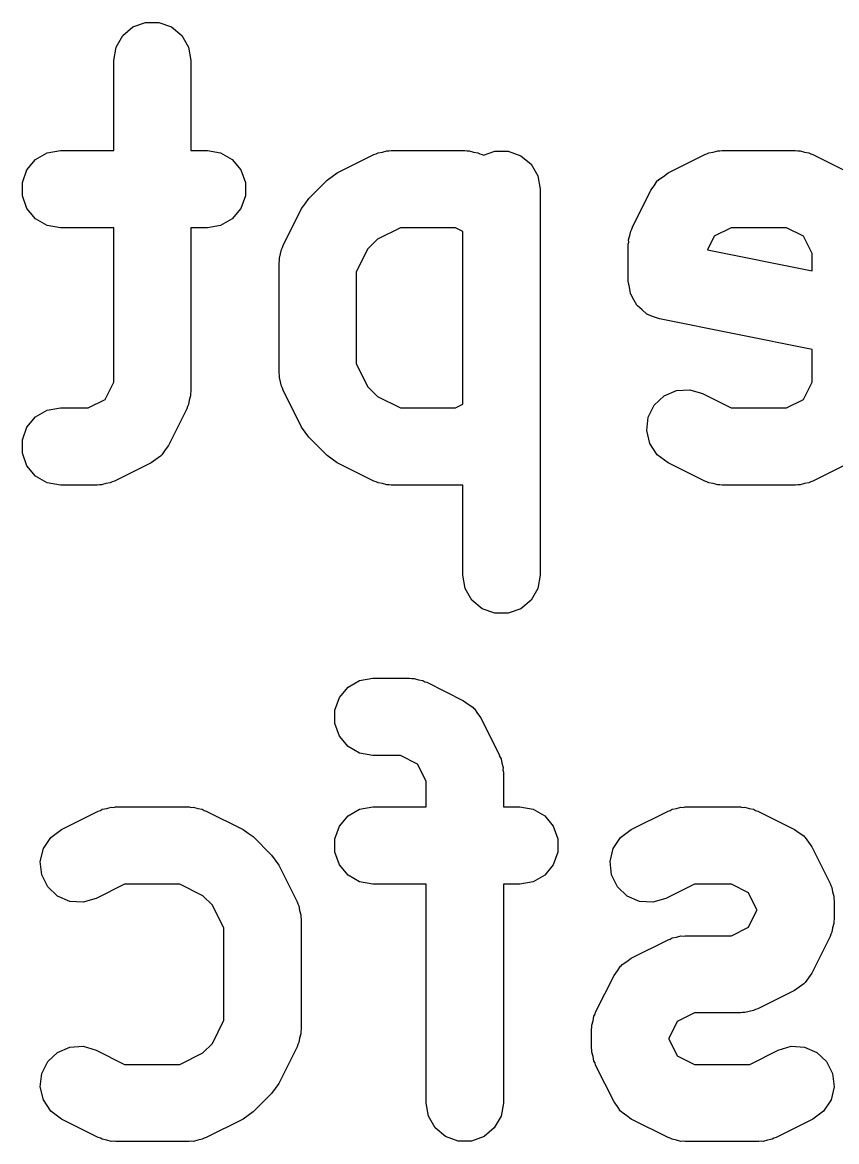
# Model space of a CAD drawing. Extents: x 51.7 to 143, y -96 to -37.9.
# Drawn here: x 89.742 to 92.906, y -80.102 to -75.754 of the extents above; entities that cross this region are included whole.
import ezdxf

# ---------------------------------------------------------------- set-up
doc = ezdxf.new("R2010")
doc.units = 0
doc.header["$MEASUREMENT"] = 0
doc.layers.add('BLACK', color=7, linetype='CONTINUOUS')

msp = doc.modelspace()

# ---------------------------------------------------------------- linework, layer by layer
at = {"layer": 'BLACK', "linetype": 'CONTINUOUS'}
for p, q in [((90.1315, -75.8052), (90.1714, -75.7717)), ((90.1714, -75.7717), (90.2204, -75.7538)), ((90.2204, -75.7538), (90.2725, -75.7538)), ((90.2725, -75.7538), (90.3214, -75.7717)), ((90.3214, -75.7717), (90.3613, -75.8052)), ((90.1055, -75.8503), (90.1315, -75.8052)), ((90.3613, -75.8052), (90.3874, -75.8503)), ((90.0964, -75.9016), (90.1055, -75.8503)), ((90.3874, -75.8503), (90.3964, -75.9016)), ((90.0964, -76.2516), (90.0964, -75.9016)), ((90.3964, -75.9016), (90.3964, -76.2516)), ((89.838, -76.2606), (89.8893, -76.2516)), ((89.8893, -76.2516), (90.0964, -76.2516)), ((90.3964, -76.2516), (90.4607, -76.2516)), ((90.4607, -76.2516), (90.512, -76.2606)), ((91.1237, -76.2606), (91.141, -76.2576)), ((91.141, -76.2576), (91.1578, -76.2526)), ((91.1578, -76.2526), (91.1665, -76.2531)), ((91.1665, -76.2531), (91.175, -76.2516)), ((91.175, -76.2516), (91.4607, -76.2516)), ((91.4607, -76.2516), (91.4692, -76.2531)), ((91.4692, -76.2531), (91.4779, -76.2526)), ((91.4779, -76.2526), (91.4947, -76.2576)), ((91.4947, -76.2576), (91.512, -76.2606)), ((91.5331, -76.27), (91.5775, -76.2538)), ((91.5775, -76.2538), (91.6296, -76.2538)), ((91.6296, -76.2538), (91.6786, -76.2717)), ((92.4094, -76.2606), (92.4267, -76.2576)), ((92.4267, -76.2576), (92.4436, -76.2526)), ((92.4436, -76.2526), (92.4522, -76.2531)), ((92.4522, -76.2531), (92.4607, -76.2516)), ((92.4607, -76.2516), (92.7464, -76.2516)), ((92.7464, -76.2516), (92.7549, -76.2531)), ((92.7549, -76.2531), (92.7636, -76.2526)), ((92.7636, -76.2526), (92.7804, -76.2576)), ((92.7804, -76.2576), (92.7977, -76.2606)), ((89.7594, -76.3266), (89.7929, -76.2867)), ((89.7929, -76.2867), (89.838, -76.2606)), ((90.512, -76.2606), (90.5571, -76.2867)), ((90.5571, -76.2867), (90.5906, -76.3266)), ((90.9651, -76.3388), (91.1079, -76.2674)), ((91.1079, -76.2674), (91.1162, -76.2649)), ((91.1162, -76.2649), (91.1237, -76.2606)), ((91.512, -76.2606), (91.5195, -76.2649)), ((91.5195, -76.2649), (91.5278, -76.2674)), ((91.5278, -76.2674), (91.5331, -76.27)), ((91.6786, -76.2717), (91.7185, -76.3052)), ((92.2508, -76.3388), (92.3936, -76.2674)), ((92.3936, -76.2674), (92.4019, -76.2649)), ((92.4019, -76.2649), (92.4094, -76.2606)), ((92.7977, -76.2606), (92.8052, -76.2649)), ((92.8052, -76.2649), (92.8135, -76.2674)), ((92.8135, -76.2674), (92.9564, -76.3388)), ((89.7416, -76.3755), (89.7594, -76.3266)), ((90.5906, -76.3266), (90.6084, -76.3755)), ((90.9458, -76.3531), (90.9651, -76.3388)), ((91.7185, -76.3052), (91.7445, -76.3503)), ((92.2331, -76.352), (92.2508, -76.3388)), ((89.7416, -76.4276), (89.7416, -76.3755)), ((90.6084, -76.3755), (90.6084, -76.4276)), ((90.8546, -76.4384), (90.9261, -76.3669)), ((90.9261, -76.3669), (90.9458, -76.3531)), ((91.7445, -76.3503), (91.7536, -76.4016)), ((92.1837, -76.4059), (92.1968, -76.3882)), ((92.1968, -76.3882), (92.2089, -76.3699)), ((92.2089, -76.3699), (92.2123, -76.3674)), ((92.2123, -76.3674), (92.2147, -76.3641)), ((92.2147, -76.3641), (92.2331, -76.352)), ((89.7594, -76.4766), (89.7416, -76.4276)), ((90.6084, -76.4276), (90.5906, -76.4766)), ((91.7536, -76.4016), (91.7536, -77.9016)), ((92.1123, -76.5488), (92.1837, -76.4059)), ((89.7929, -76.5165), (89.7594, -76.4766)), ((90.5906, -76.4766), (90.5571, -76.5165)), ((90.7551, -76.6202), (90.8265, -76.4773)), ((90.8265, -76.4773), (90.8409, -76.4581)), ((90.8409, -76.4581), (90.8546, -76.4384)), ((89.838, -76.5425), (89.7929, -76.5165)), ((90.5571, -76.5165), (90.512, -76.5425)), ((89.8893, -76.5516), (89.838, -76.5425)), ((90.0964, -76.5516), (89.8893, -76.5516)), ((90.0964, -77.1519), (90.0964, -76.5516)), ((90.4607, -76.5516), (90.3964, -76.5516)), ((90.3964, -76.5516), (90.3964, -77.1873)), ((90.512, -76.5425), (90.4607, -76.5516)), ((91.2104, -76.5516), (91.121, -76.5963)), ((91.4253, -76.5516), (91.2104, -76.5516)), ((91.4536, -76.5657), (91.4253, -76.5516)), ((92.1024, -76.5819), (92.1055, -76.5646)), ((92.1055, -76.5646), (92.1098, -76.5571)), ((92.1098, -76.5571), (92.1123, -76.5488)), ((92.4961, -76.5516), (92.4297, -76.5848)), ((92.711, -76.5516), (92.4961, -76.5516)), ((92.7775, -76.5848), (92.711, -76.5516)), ((91.121, -76.5963), (91.084, -76.6333)), ((91.4536, -77.2374), (91.4536, -76.5657)), ((92.0964, -76.6159), (92.0979, -76.6073)), ((92.0974, -76.5987), (92.1024, -76.5819)), ((92.0979, -76.6073), (92.0974, -76.5987)), ((92.4297, -76.5848), (92.4035, -76.6372)), ((92.8107, -76.6513), (92.7775, -76.5848)), ((90.7453, -76.6533), (90.7483, -76.636)), ((90.7483, -76.636), (90.7527, -76.6285)), ((90.7527, -76.6285), (90.7551, -76.6202)), ((91.084, -76.6333), (91.0393, -76.7227)), ((92.0964, -76.7587), (92.0964, -76.6159)), ((92.4035, -76.6372), (92.8107, -76.7186)), ((92.8107, -76.7186), (92.8107, -76.6513)), ((90.7393, -76.6873), (90.7408, -76.6788)), ((90.7393, -77.1159), (90.7393, -76.6873)), ((90.7403, -76.6701), (90.7453, -76.6533)), ((90.7408, -76.6788), (90.7403, -76.6701)), ((91.0393, -76.7227), (91.0393, -77.0804)), ((92.1007, -76.7827), (92.0964, -76.7587)), ((92.1043, -76.8068), (92.1007, -76.7827)), ((92.1052, -76.8083), (92.1043, -76.8068)), ((92.1055, -76.81), (92.1052, -76.8083)), ((92.1177, -76.8311), (92.1055, -76.81)), ((92.1293, -76.8525), (92.1177, -76.8311)), ((92.1307, -76.8536), (92.1293, -76.8525)), ((92.1315, -76.8551), (92.1307, -76.8536)), ((92.1502, -76.8708), (92.1315, -76.8551)), ((92.1685, -76.8869), (92.1502, -76.8708)), ((92.1701, -76.8875), (92.1685, -76.8869)), ((92.1714, -76.8886), (92.1701, -76.8875)), ((92.1943, -76.897), (92.1714, -76.8886)), ((92.217, -76.9058), (92.1943, -76.897)), ((92.8107, -77.0245), (92.217, -76.9058)), ((92.8107, -77.1519), (92.8107, -77.0245)), ((91.0393, -77.0804), (91.084, -77.1699)), ((90.7408, -77.1244), (90.7393, -77.1159)), ((90.7403, -77.133), (90.7408, -77.1244)), ((90.0632, -77.2183), (90.0964, -77.1519)), ((90.7453, -77.1499), (90.7403, -77.133)), ((90.7483, -77.1672), (90.7453, -77.1499)), ((90.7527, -77.1747), (90.7483, -77.1672)), ((91.084, -77.1699), (91.121, -77.2069)), ((92.7775, -77.2183), (92.8107, -77.1519)), ((90.3954, -77.2044), (90.3904, -77.2213)), ((90.3964, -77.1873), (90.3949, -77.1958)), ((90.3949, -77.1958), (90.3954, -77.2044)), ((90.7551, -77.1829), (90.7527, -77.1747)), ((90.8265, -77.3258), (90.7551, -77.1829)), ((91.121, -77.2069), (91.2104, -77.2516)), ((92.1974, -77.2408), (92.2352, -77.205)), ((92.2352, -77.205), (92.283, -77.1842)), ((92.283, -77.1842), (92.335, -77.1811)), ((92.335, -77.1811), (92.3849, -77.196)), ((92.3849, -77.196), (92.4961, -77.2516)), ((89.838, -77.2606), (89.8893, -77.2516)), ((89.8893, -77.2516), (89.9967, -77.2516)), ((89.9967, -77.2516), (90.0632, -77.2183)), ((90.3806, -77.2544), (90.3092, -77.3972)), ((90.3831, -77.2461), (90.3806, -77.2544)), ((90.3874, -77.2386), (90.3831, -77.2461)), ((90.3904, -77.2213), (90.3874, -77.2386)), ((91.2104, -77.2516), (91.4253, -77.2516)), ((91.4253, -77.2516), (91.4536, -77.2374)), ((92.1741, -77.2874), (92.1974, -77.2408)), ((92.4961, -77.2516), (92.711, -77.2516)), ((92.711, -77.2516), (92.7775, -77.2183)), ((89.7594, -77.3266), (89.7929, -77.2867)), ((89.7929, -77.2867), (89.838, -77.2606)), ((92.1681, -77.3391), (92.1741, -77.2874)), ((89.7416, -77.3755), (89.7594, -77.3266)), ((90.8409, -77.3451), (90.8265, -77.3258)), ((90.8546, -77.3648), (90.8409, -77.3451)), ((92.1802, -77.3898), (92.1681, -77.3391)), ((89.7416, -77.4276), (89.7416, -77.3755)), ((90.9261, -77.4362), (90.8546, -77.3648)), ((92.2089, -77.4333), (92.1802, -77.3898)), ((89.7594, -77.4766), (89.7416, -77.4276)), ((90.2839, -77.4333), (90.2806, -77.4357)), ((90.296, -77.4149), (90.2839, -77.4333)), ((90.3092, -77.3972), (90.296, -77.4149)), ((92.2508, -77.4643), (92.2089, -77.4333)), ((89.7929, -77.5165), (89.7594, -77.4766)), ((90.2421, -77.4643), (90.0992, -77.5357)), ((90.2598, -77.4512), (90.2421, -77.4643)), ((90.2781, -77.4391), (90.2598, -77.4512)), ((90.2806, -77.4357), (90.2781, -77.4391)), ((90.9458, -77.45), (90.9261, -77.4362)), ((90.9651, -77.4643), (90.9458, -77.45)), ((91.1079, -77.5357), (90.9651, -77.4643)), ((92.3936, -77.5357), (92.2508, -77.4643)), ((92.9564, -77.4643), (92.8135, -77.5357)), ((89.838, -77.5425), (89.7929, -77.5165)), ((89.8893, -77.5516), (89.838, -77.5425)), ((90.0321, -77.5516), (89.8893, -77.5516)), ((90.0407, -77.5501), (90.0321, -77.5516)), ((90.0493, -77.5506), (90.0407, -77.5501)), ((90.0661, -77.5456), (90.0493, -77.5506)), ((90.0834, -77.5425), (90.0661, -77.5456)), ((90.0909, -77.5382), (90.0834, -77.5425)), ((90.0992, -77.5357), (90.0909, -77.5382)), ((91.1162, -77.5382), (91.1079, -77.5357)), ((91.1237, -77.5425), (91.1162, -77.5382)), ((91.141, -77.5456), (91.1237, -77.5425)), ((91.1578, -77.5506), (91.141, -77.5456)), ((91.1665, -77.5501), (91.1578, -77.5506)), ((91.175, -77.5516), (91.1665, -77.5501)), ((91.4536, -77.5516), (91.175, -77.5516)), ((91.4536, -77.9016), (91.4536, -77.5516)), ((92.4019, -77.5382), (92.3936, -77.5357)), ((92.4094, -77.5425), (92.4019, -77.5382)), ((92.4267, -77.5456), (92.4094, -77.5425)), ((92.4436, -77.5506), (92.4267, -77.5456)), ((92.4522, -77.5501), (92.4436, -77.5506)), ((92.4607, -77.5516), (92.4522, -77.5501)), ((92.7464, -77.5516), (92.4607, -77.5516)), ((92.7549, -77.5501), (92.7464, -77.5516)), ((92.7636, -77.5506), (92.7549, -77.5501)), ((92.7804, -77.5456), (92.7636, -77.5506)), ((92.7977, -77.5425), (92.7804, -77.5456)), ((92.8052, -77.5382), (92.7977, -77.5425)), ((92.8135, -77.5357), (92.8052, -77.5382)), ((91.4626, -77.9529), (91.4536, -77.9016)), ((91.7536, -77.9016), (91.7445, -77.9529)), ((91.4887, -77.998), (91.4626, -77.9529)), ((91.7445, -77.9529), (91.7185, -77.998)), ((91.5286, -78.0315), (91.4887, -77.998)), ((91.7185, -77.998), (91.6786, -78.0315)), ((91.5775, -78.0493), (91.5286, -78.0315)), ((91.6786, -78.0315), (91.6296, -78.0493)), ((91.6296, -78.0493), (91.5775, -78.0493)), ((91.0523, -78.3106), (91.1036, -78.3016)), ((91.1036, -78.3016), (91.2464, -78.3016)), ((91.2464, -78.3016), (91.2549, -78.3031)), ((91.2549, -78.3031), (91.2636, -78.3026)), ((91.2636, -78.3026), (91.2804, -78.3076)), ((90.9737, -78.3766), (91.0072, -78.3367)), ((91.0072, -78.3367), (91.0523, -78.3106)), ((91.2804, -78.3076), (91.2977, -78.3106)), ((91.2977, -78.3106), (91.3052, -78.3149)), ((91.3052, -78.3149), (91.3135, -78.3174)), ((91.3135, -78.3174), (91.4564, -78.3888)), ((90.9558, -78.4255), (90.9737, -78.3766)), ((91.4564, -78.3888), (91.474, -78.4019)), ((90.9558, -78.4776), (90.9558, -78.4255)), ((91.474, -78.4019), (91.4924, -78.4141)), ((91.4924, -78.4141), (91.4949, -78.4174)), ((91.4949, -78.4174), (91.4982, -78.4199)), ((91.4982, -78.4199), (91.5103, -78.4382)), ((90.9737, -78.5266), (90.9558, -78.4776)), ((91.5103, -78.4382), (91.5234, -78.4559)), ((91.5234, -78.4559), (91.5949, -78.5988)), ((91.0072, -78.5665), (90.9737, -78.5266)), ((91.0523, -78.5925), (91.0072, -78.5665)), ((91.1036, -78.6016), (91.0523, -78.5925)), ((91.211, -78.6016), (91.1036, -78.6016)), ((91.2775, -78.6348), (91.211, -78.6016)), ((91.5949, -78.5988), (91.5973, -78.6071)), ((91.5973, -78.6071), (91.6017, -78.6146)), ((91.3107, -78.7013), (91.2775, -78.6348)), ((91.6017, -78.6146), (91.6047, -78.6319)), ((91.6047, -78.6319), (91.6097, -78.6487)), ((91.6097, -78.6487), (91.6092, -78.6573)), ((91.6092, -78.6573), (91.6107, -78.6659)), ((91.6107, -78.6659), (91.6107, -78.8016)), ((91.3107, -78.8016), (91.3107, -78.7013)), ((89.8936, -78.8888), (90.0365, -78.8174)), ((90.0365, -78.8174), (90.0448, -78.8149)), ((90.0448, -78.8149), (90.0523, -78.8106)), ((90.0523, -78.8106), (90.0696, -78.8076)), ((90.0696, -78.8076), (90.0864, -78.8026)), ((90.0864, -78.8026), (90.0951, -78.8031)), ((90.0951, -78.8031), (90.1036, -78.8016)), ((90.1036, -78.8016), (90.3893, -78.8016)), ((90.3893, -78.8016), (90.3978, -78.8031)), ((90.3978, -78.8031), (90.4064, -78.8026)), ((90.4064, -78.8026), (90.4233, -78.8076)), ((90.4233, -78.8076), (90.4406, -78.8106)), ((90.4406, -78.8106), (90.4481, -78.8149)), ((90.4481, -78.8149), (90.4564, -78.8174)), ((90.4564, -78.8174), (90.5992, -78.8888)), ((91.0072, -78.8367), (91.0523, -78.8106)), ((91.0523, -78.8106), (91.1036, -78.8016)), ((91.1036, -78.8016), (91.3107, -78.8016)), ((91.6107, -78.8016), (91.675, -78.8016)), ((91.675, -78.8016), (91.7263, -78.8106)), ((91.7263, -78.8106), (91.7714, -78.8367)), ((92.1079, -78.8888), (92.2508, -78.8174)), ((92.2508, -78.8174), (92.2591, -78.8149)), ((92.2591, -78.8149), (92.2666, -78.8106)), ((92.2666, -78.8106), (92.2839, -78.8076)), ((92.2839, -78.8076), (92.3007, -78.8026)), ((92.3007, -78.8026), (92.3093, -78.8031)), ((92.3093, -78.8031), (92.3179, -78.8016)), ((92.3179, -78.8016), (92.5321, -78.8016)), ((92.5321, -78.8016), (92.5407, -78.8031)), ((92.5407, -78.8031), (92.5493, -78.8026)), ((92.5493, -78.8026), (92.5661, -78.8076)), ((92.5661, -78.8076), (92.5834, -78.8106)), ((92.5834, -78.8106), (92.5909, -78.8149)), ((92.5909, -78.8149), (92.5992, -78.8174)), ((92.5992, -78.8174), (92.7421, -78.8888)), ((90.9737, -78.8766), (91.0072, -78.8367)), ((91.7714, -78.8367), (91.8049, -78.8766)), ((89.8518, -78.9199), (89.8936, -78.8888)), ((90.5992, -78.8888), (90.6185, -78.9031)), ((90.6185, -78.9031), (90.6382, -78.9169)), ((90.9558, -78.9255), (90.9737, -78.8766)), ((91.8049, -78.8766), (91.8227, -78.9255)), ((92.0661, -78.9199), (92.1079, -78.8888)), ((92.7421, -78.8888), (92.7598, -78.9019)), ((92.7598, -78.9019), (92.7781, -78.9141)), ((89.8231, -78.9633), (89.8518, -78.9199)), ((90.6382, -78.9169), (90.7096, -78.9884)), ((90.9558, -78.9776), (90.9558, -78.9255)), ((91.8227, -78.9255), (91.8227, -78.9776)), ((92.0374, -78.9633), (92.0661, -78.9199)), ((92.7781, -78.9141), (92.7806, -78.9174)), ((92.7806, -78.9174), (92.7839, -78.9199)), ((92.7839, -78.9199), (92.7961, -78.9382)), ((92.7961, -78.9382), (92.8092, -78.9559)), ((92.8092, -78.9559), (92.8806, -79.0988)), ((89.811, -79.014), (89.8231, -78.9633)), ((90.7096, -78.9884), (90.7234, -79.0081)), ((90.9737, -79.0266), (90.9558, -78.9776)), ((91.8227, -78.9776), (91.8049, -79.0266)), ((92.0253, -79.014), (92.0374, -78.9633)), ((89.8169, -79.0658), (89.811, -79.014)), ((90.7234, -79.0081), (90.7377, -79.0273)), ((90.7377, -79.0273), (90.8092, -79.1702)), ((91.0072, -79.0665), (90.9737, -79.0266)), ((91.8049, -79.0266), (91.7714, -79.0665)), ((92.0312, -79.0658), (92.0253, -79.014)), ((89.8402, -79.1124), (89.8169, -79.0658)), ((91.0523, -79.0925), (91.0072, -79.0665)), ((91.7714, -79.0665), (91.7263, -79.0925)), ((92.0545, -79.1124), (92.0312, -79.0658)), ((89.8781, -79.1482), (89.8402, -79.1124)), ((90.139, -79.1016), (90.0278, -79.1572)), ((90.3539, -79.1016), (90.139, -79.1016)), ((90.4433, -79.1463), (90.3539, -79.1016)), ((91.1036, -79.1016), (91.0523, -79.0925)), ((91.3107, -79.1016), (91.1036, -79.1016)), ((91.3107, -79.9516), (91.3107, -79.1016)), ((91.675, -79.1016), (91.6107, -79.1016)), ((91.6107, -79.1016), (91.6107, -79.9516)), ((91.7263, -79.0925), (91.675, -79.1016)), ((92.0924, -79.1482), (92.0545, -79.1124)), ((92.3533, -79.1016), (92.2421, -79.1572)), ((92.4967, -79.1016), (92.3533, -79.1016)), ((92.5632, -79.1348), (92.4967, -79.1016)), ((92.8806, -79.0988), (92.8831, -79.1071)), ((92.8831, -79.1071), (92.8874, -79.1146)), ((92.8874, -79.1146), (92.8904, -79.1319)), ((89.9259, -79.1689), (89.8781, -79.1482)), ((89.9779, -79.172), (89.9259, -79.1689)), ((90.0278, -79.1572), (89.9779, -79.172)), ((90.4803, -79.1833), (90.4433, -79.1463)), ((90.8092, -79.1702), (90.8116, -79.1785)), ((92.1401, -79.1689), (92.0924, -79.1482)), ((92.1921, -79.172), (92.1401, -79.1689)), ((92.2421, -79.1572), (92.1921, -79.172)), ((92.5964, -79.2013), (92.5632, -79.1348)), ((92.8904, -79.1319), (92.8954, -79.1487)), ((92.8954, -79.1487), (92.8949, -79.1573)), ((92.8949, -79.1573), (92.8964, -79.1659)), ((92.8964, -79.1659), (92.8964, -79.2373)), ((90.525, -79.2727), (90.4803, -79.1833)), ((90.8116, -79.1785), (90.816, -79.186)), ((90.816, -79.186), (90.819, -79.2033)), ((90.819, -79.2033), (90.824, -79.2201)), ((92.5632, -79.2683), (92.5964, -79.2019)), ((92.5964, -79.2019), (92.5964, -79.2013)), ((90.824, -79.2201), (90.8235, -79.2288)), ((90.8235, -79.2288), (90.825, -79.2373)), ((90.825, -79.2373), (90.825, -79.6659)), ((92.8954, -79.2544), (92.8904, -79.2713)), ((92.8964, -79.2373), (92.8949, -79.2458)), ((92.8949, -79.2458), (92.8954, -79.2544)), ((90.525, -79.6304), (90.525, -79.2727)), ((92.2839, -79.3076), (92.3007, -79.3026)), ((92.3007, -79.3026), (92.3093, -79.3031)), ((92.3093, -79.3031), (92.3179, -79.3016)), ((92.3179, -79.3016), (92.4967, -79.3016)), ((92.4967, -79.3016), (92.5632, -79.2683)), ((92.8831, -79.2961), (92.8806, -79.3044)), ((92.8874, -79.2886), (92.8831, -79.2961)), ((92.8904, -79.2713), (92.8874, -79.2886)), ((92.1079, -79.3888), (92.2508, -79.3174)), ((92.2508, -79.3174), (92.2591, -79.3149)), ((92.2591, -79.3149), (92.2666, -79.3106)), ((92.2666, -79.3106), (92.2839, -79.3076)), ((92.8806, -79.3044), (92.8092, -79.4472)), ((92.0902, -79.402), (92.1079, -79.3888)), ((92.0539, -79.4382), (92.0661, -79.4199)), ((92.0661, -79.4199), (92.0694, -79.4174)), ((92.0694, -79.4174), (92.0719, -79.4141)), ((92.0719, -79.4141), (92.0902, -79.402)), ((91.9694, -79.5988), (92.0408, -79.4559)), ((92.0408, -79.4559), (92.0539, -79.4382)), ((92.7961, -79.4649), (92.7839, -79.4833)), ((92.8092, -79.4472), (92.7961, -79.4649)), ((92.7421, -79.5143), (92.5992, -79.5857)), ((92.7598, -79.5012), (92.7421, -79.5143)), ((92.7781, -79.4891), (92.7598, -79.5012)), ((92.7806, -79.4857), (92.7781, -79.4891)), ((92.7839, -79.4833), (92.7806, -79.4857)), ((91.9626, -79.6146), (91.9669, -79.6071)), ((91.9669, -79.6071), (91.9694, -79.5988)), ((92.3533, -79.6016), (92.2868, -79.6348)), ((92.5321, -79.6016), (92.3533, -79.6016)), ((92.5407, -79.6001), (92.5321, -79.6016)), ((92.5493, -79.6006), (92.5407, -79.6001)), ((92.5661, -79.5956), (92.5493, -79.6006)), ((92.5834, -79.5925), (92.5661, -79.5956)), ((92.5909, -79.5882), (92.5834, -79.5925)), ((92.5992, -79.5857), (92.5909, -79.5882)), ((90.4803, -79.7199), (90.525, -79.6304)), ((91.9546, -79.6487), (91.9596, -79.6319)), ((91.9551, -79.6573), (91.9546, -79.6487)), ((91.9596, -79.6319), (91.9626, -79.6146)), ((92.2868, -79.6348), (92.2536, -79.7013)), ((90.824, -79.683), (90.819, -79.6998)), ((90.825, -79.6659), (90.8235, -79.6744)), ((90.8235, -79.6744), (90.824, -79.683)), ((91.9536, -79.6659), (91.9551, -79.6573)), ((91.9536, -79.7373), (91.9536, -79.6659)), ((89.8781, -79.755), (89.9259, -79.7342)), ((89.9259, -79.7342), (89.9779, -79.7311)), ((89.9779, -79.7311), (90.0278, -79.746)), ((90.4433, -79.7569), (90.4803, -79.7199)), ((90.8092, -79.7329), (90.7377, -79.8758)), ((90.8116, -79.7246), (90.8092, -79.7329)), ((90.816, -79.7172), (90.8116, -79.7246)), ((90.819, -79.6998), (90.816, -79.7172)), ((91.9551, -79.7458), (91.9536, -79.7373)), ((92.2536, -79.7013), (92.2536, -79.7019)), ((92.2536, -79.7019), (92.2868, -79.7683)), ((92.6793, -79.746), (92.7293, -79.7311)), ((92.7293, -79.7311), (92.7813, -79.7342)), ((92.7813, -79.7342), (92.8291, -79.755)), ((89.8402, -79.7908), (89.8781, -79.755)), ((90.0278, -79.746), (90.139, -79.8016)), ((90.3539, -79.8016), (90.4433, -79.7569)), ((91.9546, -79.7544), (91.9551, -79.7458)), ((91.9596, -79.7713), (91.9546, -79.7544)), ((91.9626, -79.7886), (91.9596, -79.7713)), ((92.2868, -79.7683), (92.3533, -79.8016)), ((92.5682, -79.8016), (92.6793, -79.746)), ((92.8291, -79.755), (92.8669, -79.7908)), ((89.8169, -79.8374), (89.8402, -79.7908)), ((90.139, -79.8016), (90.3539, -79.8016)), ((91.9669, -79.7961), (91.9626, -79.7886)), ((91.9694, -79.8044), (91.9669, -79.7961)), ((92.0408, -79.9472), (91.9694, -79.8044)), ((92.3533, -79.8016), (92.5682, -79.8016)), ((92.8669, -79.7908), (92.8902, -79.8374)), ((89.811, -79.8891), (89.8169, -79.8374)), ((92.8902, -79.8374), (92.8962, -79.8891)), ((89.8231, -79.9398), (89.811, -79.8891)), ((90.7234, -79.8951), (90.7096, -79.9148)), ((90.7377, -79.8758), (90.7234, -79.8951)), ((92.8962, -79.8891), (92.8841, -79.9398)), ((89.8518, -79.9833), (89.8231, -79.9398)), ((90.7096, -79.9148), (90.6382, -79.9862)), ((91.3198, -80.0029), (91.3107, -79.9516)), ((91.6107, -79.9516), (91.6017, -80.0029)), ((92.0539, -79.9649), (92.0408, -79.9472)), ((92.8841, -79.9398), (92.8554, -79.9833)), ((89.8936, -80.0143), (89.8518, -79.9833)), ((90.6382, -79.9862), (90.6185, -80)), ((92.0661, -79.9833), (92.0539, -79.9649)), ((92.0694, -79.9857), (92.0661, -79.9833)), ((92.0719, -79.9891), (92.0694, -79.9857)), ((92.0902, -80.0012), (92.0719, -79.9891)), ((92.8554, -79.9833), (92.8135, -80.0143)), ((90.0365, -80.0857), (89.8936, -80.0143)), ((90.5992, -80.0143), (90.4564, -80.0857)), ((90.6185, -80), (90.5992, -80.0143)), ((91.3458, -80.048), (91.3198, -80.0029)), ((91.6017, -80.0029), (91.5756, -80.048)), ((92.1079, -80.0143), (92.0902, -80.0012)), ((92.2508, -80.0857), (92.1079, -80.0143)), ((92.8135, -80.0143), (92.6707, -80.0857)), ((90.0448, -80.0882), (90.0365, -80.0857)), ((90.4564, -80.0857), (90.4481, -80.0882)), ((91.3857, -80.0815), (91.3458, -80.048)), ((91.4347, -80.0993), (91.3857, -80.0815)), ((91.5357, -80.0815), (91.4868, -80.0993)), ((91.5756, -80.048), (91.5357, -80.0815)), ((92.2591, -80.0882), (92.2508, -80.0857)), ((92.6707, -80.0857), (92.6624, -80.0882)), ((90.0523, -80.0925), (90.0448, -80.0882)), ((90.0696, -80.0956), (90.0523, -80.0925)), ((90.0864, -80.1006), (90.0696, -80.0956)), ((90.0951, -80.1001), (90.0864, -80.1006)), ((90.1036, -80.1016), (90.0951, -80.1001)), ((90.3893, -80.1016), (90.1036, -80.1016)), ((90.3978, -80.1001), (90.3893, -80.1016)), ((90.4064, -80.1006), (90.3978, -80.1001)), ((90.4233, -80.0956), (90.4064, -80.1006)), ((90.4406, -80.0925), (90.4233, -80.0956)), ((90.4481, -80.0882), (90.4406, -80.0925)), ((91.4868, -80.0993), (91.4347, -80.0993)), ((92.2666, -80.0925), (92.2591, -80.0882)), ((92.2839, -80.0956), (92.2666, -80.0925)), ((92.3007, -80.1006), (92.2839, -80.0956)), ((92.3093, -80.1001), (92.3007, -80.1006)), ((92.3179, -80.1016), (92.3093, -80.1001)), ((92.6036, -80.1016), (92.3179, -80.1016)), ((92.6121, -80.1001), (92.6036, -80.1016)), ((92.6207, -80.1006), (92.6121, -80.1001)), ((92.6376, -80.0956), (92.6207, -80.1006)), ((92.6549, -80.0925), (92.6376, -80.0956)), ((92.6624, -80.0882), (92.6549, -80.0925))]:
    msp.add_line(p, q, dxfattribs=at)

doc.saveas('drawing.dxf')
